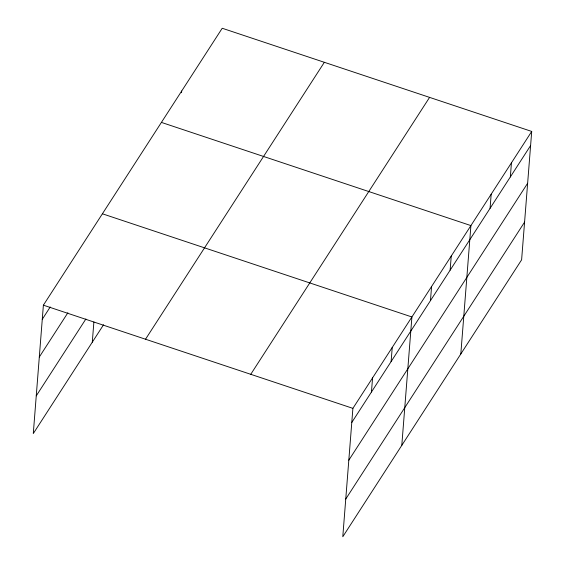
<?xml version="1.0" encoding="UTF-8"?>
<svg xmlns="http://www.w3.org/2000/svg" width="565" height="565" viewBox="0 0 565 565"><rect width="100%" height="100%" fill="white"/><g stroke="black" fill="none" stroke-linecap="round" stroke-linejoin="round"><path stroke-width="0.85" d="M531.714 131.433L352.892 408.361L342.786 536.75L521.615 259.822L531.714 131.433L222.215 28.25L43.385 305.178L33.286 433.567L103.536 324.776M92.293 342.178L93.882 322.008M181.549 92.681L181.683 91.022M371.452 392.018L372.561 377.9M391.121 361.558L392.23 347.44M401.8 445.361L411.906 316.972L102.399 213.789M430.459 300.629L431.575 286.512M450.136 270.169L451.244 256.051M460.814 353.98L470.913 225.59L161.413 122.407M490.074 208.323L491.183 194.205M510.336 176.937L511.452 162.819M42.276 319.296L50.236 306.964M39.31 357.009L67.878 312.763M36.252 395.86L85.894 318.978M145.523 339.226L324.352 62.298M250.754 374.312L429.584 97.385M351.783 422.479L530.606 145.551M348.81 460.193L527.639 183.258M345.752 499.043L524.581 222.116M43.385 305.178L352.892 408.361"/></g></svg>
